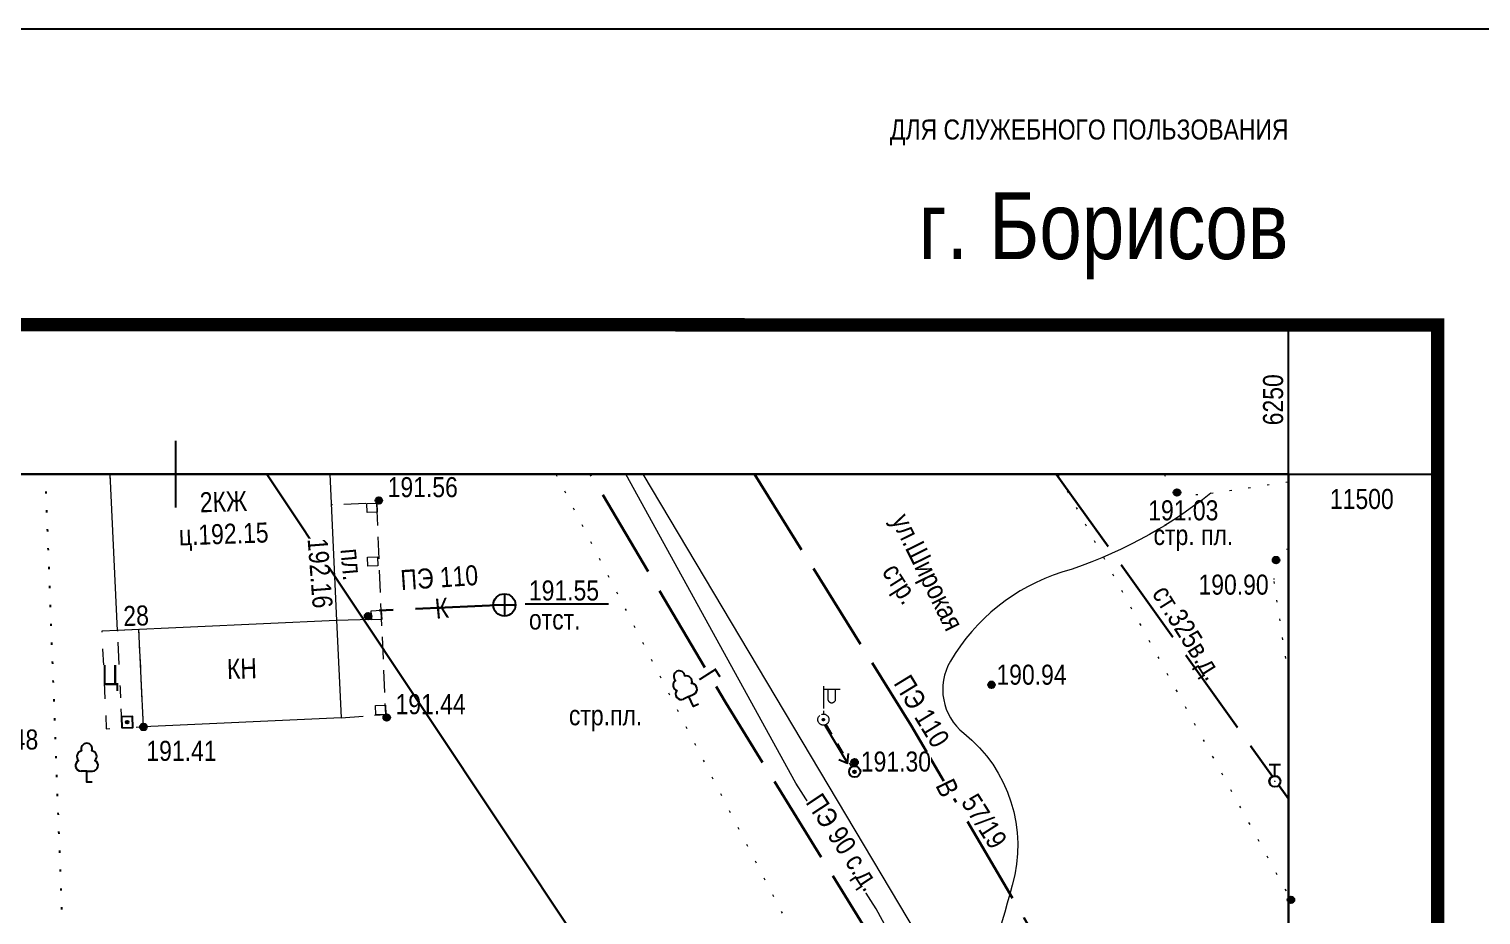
# Model space of a CAD drawing. Header units: millimetres. Extents: x 5990 to 6530, y 11230 to 11520.
# Drawn here: x 6193.4 to 6258.6, y 11480.2 to 11520 of the extents above; entities that cross this region are included whole.
import ezdxf
from ezdxf.enums import TextEntityAlignment as Align

# ---------------------------------------------------------------- set-up
doc = ezdxf.new("R2010")
doc.units = ezdxf.units.MM
for name, pattern in [('ACAD_ISO07W100', [3, 0, -3]), ('g5_01_5x1_5', [1.5, 0.75, -0.75]), ('g5_01x1', [1, 0.5, -0.5]), ('g5_02x1', [1.5, 1, -0.5]), ('g5_122', [5, 4, -1]), ('g5_366', [0.85, 0.1, -0.75]), ('GN_51314500', [0]), ('T_03.LINE', [1, 1, 0])]:
    doc.linetypes.add(name, pattern=pattern)
for name, color, linetype in [('01 ПЛАНШЕТ', 7, 'Continuous'), ('02 ПЛАНОВО-ВЫСОТНОЕ ОБОСНОВАНИЕ', 7, 'Continuous'), ('03 ЗДАНИЯ И ИХ ЧАСТИ', 7, 'Continuous'), ('04 ПРОМЫШЛЕННЫЕ И СОЦ.-КУЛЬТ. ОБЪЕКТЫ', 7, 'Continuous'), ('05 ГАЗОПРОВОД', 7, 'Continuous'), ('06 ВОДОПРОВОД', 7, 'Continuous'), ('07 ЭЛЕКТРОКАБЕЛЬ', 7, 'Continuous'), ('08 ЛЭП', 7, 'Continuous'), ('10 КАНАЛИЗАЦИЯ', 7, 'Continuous'), ('13 АВТОМОБИЛЬНЫЕ ДОРОГИ', 7, 'Continuous'), ('15 РЕЛЬЕФ', 7, 'Continuous'), ('16 РАСТИТЕЛЬНОСТЬ ГРУНТЫ И БОЛОТА', 7, 'Continuous')]:
    doc.layers.add(name, color=color, linetype=linetype)
doc.layers.add('18 ГРАНИЦА ТОПОСЪЕМКИ', color=7, linetype='Continuous', plot=False)
doc.styles.add('Д-431', font='ARIALNI_1.TTF', dxfattribs={"height": 0.9})
doc.styles.add('Р-131', font='ARIALN.TTF')
doc.linetypes.add('g5_119_1', pattern='A,4,-1,[31,GUGK_2005.shx,S=0.1,R=0,X=0,Y=0],0.35,[31,GUGK_2005.shx,S=0.08,R=0,X=0,Y=0],3.3,[31,GUGK_2005.shx,S=0.08,R=180,X=0,Y=0],0.35,[31,GUGK_2005.shx,S=0.1,R=180,X=0,Y=0],-1', length=10)

# ---------------------------------------------------------------- blocks, each defined once
blk = doc.blocks.new('_krest')
at = {"color": 3, "linetype": 'ByBlock', "lineweight": -2}
for p, q in [((0, -3), (0, 3)), ((-3, 0), (3, 0))]:
    blk.add_line(p, q, dxfattribs=at)
blk = doc.blocks.new('g5_388_1')
at = {"color": 0}
blk.add_lwpolyline([(0, 0.497), (0.257, 0.497, 0.798042), (0.365, 0.973, 0.636328), (0.231, 1.405, 0.533064), (0, 1.75, 0.533064), (-0.231, 1.405, 0.636328), (-0.365, 0.973, 0.798042), (-0.257, 0.497)], format="xyb", dxfattribs=at)
for points in [[(0, 0.497), (-0.257, 0.497)], [(0.25, 0), (0, 0), (0, 0.497)]]:
    blk.add_lwpolyline(points, dxfattribs=at)
blk = doc.blocks.new('12000000')
blk.add_hatch(color=256).paths.add_polyline_path([(0.3, 0, 1), (-0.3, 0, 1)])
blk.add_circle((0, 0), 0.3)
at = {"style": 'Д-431'}
blk.add_attdef('Z', (0.8, 0.3), '', height=1.8, dxfattribs=at)
blk = doc.blocks.new('g5_330')
blk.add_hatch(color=0).paths.add_polyline_path([(0.15, 0, 1), (-0.15, 0, 1)])
at = {"color": 0}
blk.add_circle((0, 0), 0.15, dxfattribs=at)
blk = doc.blocks.new('T_03.32.01')
at = {"color": 0, "linetype": 'ACAD_ISO07W100', "lineweight": 0}
blk.add_wipeout([(0.25, 0), (0.217, 0.125), (0.125, 0.217), (0, 0.25), (-0.125, 0.217), (-0.217, 0.125), (-0.25, 0), (-0.217, -0.125), (-0.125, -0.217), (0, -0.25), (0.125, -0.217), (0.217, -0.125)], dxfattribs=at)
at = {"linetype": 'T_03.LINE', "lineweight": -2}
h = blk.add_hatch(color=0, dxfattribs=at)
h.dxf.hatch_style = 1
h.paths.add_polyline_path([(0.05, 0, 1), (-0.05, 0, 1)])
at = {"color": 0, "linetype": 'T_03.LINE', "lineweight": -2}
blk.add_circle((0, 0), 0.25, dxfattribs=at)
at = {"color": 0, "linetype": 'T_03.LINE', "lineweight": 0}
blk.add_circle((0, 0), 0.05, dxfattribs=at)
blk = doc.blocks.new('*U154')
at = {"color": 0, "linetype": 'T_03.LINE', "lineweight": -2}
blk.add_blockref('T_03.32.01', (0, 0), dxfattribs=at)
at = {"color": 0, "linetype": 'ACAD_ISO07W100', "lineweight": 0}
blk.add_wipeout([(0.55, 1.375), (0.55, 0.932), (0.536, 0.865), (0.498, 0.807), (0.44, 0.77), (0.375, 0.757), (0.306, 0.771), (0.25, 0.809), (0.213, 0.866), (0.2, 0.932), (0.2, 1.375)], dxfattribs=at)
at = {"color": 0, "linetype": 'T_03.LINE', "lineweight": -2}
for points in [[(0, 1.5), (0, 0.25)], [(0, 1.375), (0.75, 1.375)]]:
    blk.add_lwpolyline(points, dxfattribs=at)
blk.add_lwpolyline([(0.2, 1.375), (0.2, 0.932, 1), (0.55, 0.932), (0.55, 1.375)], format="xyb", dxfattribs=at)
blk = doc.blocks.new('*U113')
blk.add_lwpolyline([(-0.5, 1.5), (0.5, 1.5)])
at = {"style": 'Д-431'}
blk.add_attdef('Z', (1.14, -0.72), '', height=2, dxfattribs=at)
blk.add_wipeout([(-0.01, -0.44), (0.25, -0.37), (0.42, -0.15), (0.43, 0.13), (0.27, 0.35), (0.01, 0.44), (-0.25, 0.37), (-0.42, 0.15), (-0.43, -0.13), (-0.27, -0.35)])
blk.add_hatch(color=256).paths.add_polyline_path([(0.07, 0, 1), (-0.07, 0, 1)])
blk.add_lwpolyline([(0, 0.5), (0, 1.5)])
blk.add_circle((0, 0), 0.5)
blk = doc.blocks.new('g5_115_1')
at = {"color": 0}
for points in [[(0, 0), (2, 0)], [(1.647, -0.252), (2, 0), (1.647, 0.252)]]:
    blk.add_lwpolyline(points, dxfattribs=at)
blk = doc.blocks.new('*U883')
blk.add_lwpolyline([(1.86, 0.09), (9.35, 0.09)])
at = {"color": 7, "style": 'Д-431'}
for tag, p in [('Z', (2.2, 0.4)), ('Z1', (2.2, -2.21)), ('Z2', (2.2, -4.56)), ('Z3', (2.2, -6.87))]:
    blk.add_attdef(tag, p, '', height=1.8, dxfattribs=at)
blk.add_wipeout([(-0.11, -0.99), (-0.17, -0.98), (-0.24, -0.97), (-0.28, -0.96), (-0.36, -0.93), (-0.41, -0.91), (-0.49, -0.87), (-0.57, -0.82), (-0.62, -0.79), (-0.67, -0.74), (-0.71, -0.7), (-0.77, -0.63), (-0.8, -0.6), (-0.83, -0.56), (-0.86, -0.5), (-0.9, -0.44), (-0.94, -0.35), (-0.95, -0.31), (-0.97, -0.26), (-0.98, -0.18), (-0.99, -0.1), (-1, -0.03), (-1, 0.04), (-0.99, 0.11), (-0.99, 0.16), (-0.98, 0.2), (-0.96, 0.27), (-0.95, 0.31), (-0.94, 0.35), (-0.92, 0.39), (-0.9, 0.43), (-0.88, 0.48), (-0.87, 0.49), (-0.86, 0.51), (-0.86, 0.52), (-0.85, 0.53), (-0.84, 0.55), (-0.83, 0.56), (-0.82, 0.58), (-0.81, 0.59), (-0.8, 0.6), (-0.79, 0.61), (-0.77, 0.64), (-0.76, 0.65), (-0.75, 0.66), (-0.74, 0.67), (-0.73, 0.68), (-0.72, 0.69), (-0.71, 0.7), (-0.7, 0.71), (-0.69, 0.73), (-0.67, 0.74), (-0.66, 0.75), (-0.65, 0.76), (-0.64, 0.77), (-0.62, 0.78), (-0.61, 0.79), (-0.6, 0.8), (-0.58, 0.81), (-0.56, 0.83), (-0.55, 0.83), (-0.53, 0.85), (-0.52, 0.86), (-0.5, 0.86), (-0.49, 0.87), (-0.47, 0.88), (-0.46, 0.89), (-0.44, 0.9), (-0.43, 0.9), (-0.36, 0.93), (-0.33, 0.94), (-0.31, 0.95), (-0.27, 0.96), (-0.22, 0.98), (-0.16, 0.99), (-0.1, 0.99), (0, 1), (0.1, 1), (0.16, 0.99), (0.22, 0.98), (0.3, 0.95), (0.36, 0.93), (0.48, 0.88), (0.56, 0.83), (0.63, 0.77), (0.73, 0.68), (0.81, 0.59), (0.86, 0.52), (0.94, 0.34), (0.98, 0.21), (0.99, 0.13), (1, 0.07), (1, 0.02), (1, -0.08), (0.97, -0.23), (0.94, -0.33), (0.91, -0.41), (0.88, -0.47), (0.86, -0.51), (0.82, -0.57), (0.79, -0.61), (0.76, -0.65), (0.72, -0.7), (0.66, -0.75), (0.63, -0.77), (0.6, -0.8), (0.55, -0.84), (0.5, -0.87), (0.43, -0.9), (0.38, -0.92), (0.31, -0.95), (0.24, -0.97), (0.18, -0.98), (0.07, -1), (-0.05, -1)])
for points in [[(0, 1), (0, -1)], [(-1, 0), (1, 0)]]:
    blk.add_lwpolyline(points)
blk.add_circle((0, 0), 1)
blk = doc.blocks.new('g5_108b')
h = blk.add_hatch(color=0)
edge = h.paths.add_edge_path()
edge.add_arc((0, 0), 0.06, 0, 360)
at = {"color": 0, "lineweight": 25}
blk.add_lwpolyline([(-0.25, -0.25), (0.25, -0.25), (0.25, 0.25), (-0.25, 0.25)], close=True, dxfattribs=at)
at = {"color": 0}
blk.add_circle((0, 0), 0.06, dxfattribs=at)
blk = doc.blocks.new('g5_108a')
h = blk.add_hatch(color=0)
edge = h.paths.add_edge_path()
edge.add_arc((0, 0), 0.06, 0, 360)
at = {"color": 0, "lineweight": 25}
blk.add_circle((0, 0), 0.25, dxfattribs=at)
at = {"color": 0}
blk.add_circle((0, 0), 0.06, dxfattribs=at)

msp = doc.modelspace()

# ---------------------------------------------------------------- linework, layer by layer
at = {"color": 7, "lineweight": 15}
msp.add_lwpolyline([(6000, 11250), (6250, 11250), (6250, 11500), (6000, 11500)], close=True, dxfattribs=at)
at = {"layer": '01 ПЛАНШЕТ'}
for q in [(6250, 11506.7), (6256.7, 11500)]:
    msp.add_line((6250, 11500), q, dxfattribs=at)
at = {"layer": '01 ПЛАНШЕТ', "color": 7}
for points in [[(5990, 11230), (6260, 11230), (6260, 11520), (5990, 11520)], [(6250, 11500), (6000, 11500), (6000, 11250), (6250, 11250)]]:
    msp.add_lwpolyline(points, close=True, dxfattribs=at)
at = {"layer": '01 ПЛАНШЕТ', "color": 7, "const_width": 0.6}
for points in [[(6257, 11506.7), (6133.001, 11506.736)], [(6256.7, 11506.7), (6256.7, 11382.906)]]:
    msp.add_lwpolyline(points, dxfattribs=at)
at = {"layer": '03 ЗДАНИЯ И ИХ ЧАСТИ', "color": 7, "lineweight": 15, "ltscale": 0.5}
msp.add_lwpolyline([(6197.067, 11499.573), (6197.047, 11500)], dxfattribs=at)
at = {"layer": '03 ЗДАНИЯ И ИХ ЧАСТИ', "color": 7, "lineweight": 15}
for points in [[(6206.915, 11500), (6207.217, 11493.432), (6197.37, 11492.98), (6197.047, 11500)], [(6207.217, 11493.433), (6207.425, 11489.048), (6198.54, 11488.64), (6198.339, 11493.024)], [(6207.217, 11493.433), (6208.799, 11493.485)]]:
    msp.add_lwpolyline(points, dxfattribs=at)
at = {"layer": '03 ЗДАНИЯ И ИХ ЧАСТИ', "color": 7, "linetype": 'g5_02x1', "lineweight": 15, "flags": 128}
msp.add_lwpolyline([(6207.425, 11489.048), (6209.431, 11489.207), (6209.025, 11498.704), (6206.979, 11498.616)], dxfattribs=at)
at = {"layer": '03 ЗДАНИЯ И ИХ ЧАСТИ', "color": 7, "lineweight": 15}
for points in [[(6209.042, 11498.292), (6208.594, 11498.272), (6208.577, 11498.685), (6209.025, 11498.704)], [(6209.074, 11495.879), (6208.625, 11495.86), (6208.608, 11496.272), (6209.056, 11496.291)], [(6209.249, 11493.473), (6208.8, 11493.453), (6208.783, 11493.866), (6209.231, 11493.885)], [(6209.431, 11489.207), (6208.983, 11489.188), (6208.965, 11489.6), (6209.413, 11489.619)]]:
    msp.add_lwpolyline(points, close=True, dxfattribs=at)
at = {"layer": '03 ЗДАНИЯ И ИХ ЧАСТИ', "color": 7, "linetype": 'g5_01_5x1_5', "lineweight": 15, "flags": 128}
msp.add_lwpolyline([(6197.37, 11492.98), (6196.671, 11492.948), (6196.872, 11488.563), (6197.571, 11488.596)], dxfattribs=at)
at = {"layer": '03 ЗДАНИЯ И ИХ ЧАСТИ', "color": 7, "linetype": 'g5_02x1', "lineweight": 15, "flags": 128}
msp.add_lwpolyline([(6198.339, 11493.024), (6197.37, 11492.98), (6197.571, 11488.596), (6198.54, 11488.64)], close=True, dxfattribs=at)
at = {"layer": '04 ПРОМЫШЛЕННЫЕ И СОЦ.-КУЛЬТ. ОБЪЕКТЫ', "color": 7, "linetype": 'g5_366', "lineweight": 25, "flags": 128}
msp.add_lwpolyline([(6194.942, 11478.742), (6194.143, 11500)], dxfattribs=at)
at = {"layer": '04 ПРОМЫШЛЕННЫЕ И СОЦ.-КУЛЬТ. ОБЪЕКТЫ', "color": 7, "linetype": 'g5_366', "lineweight": 15, "flags": 128}
msp.add_lwpolyline([(6217.073, 11500), (6228.123, 11478.566)], dxfattribs=at)
at = {"layer": '04 ПРОМЫШЛЕННЫЕ И СОЦ.-КУЛЬТ. ОБЪЕКТЫ', "color": 7, "linetype": 'g5_366', "lineweight": 15}
for points in [[(6239.639, 11500), (6250, 11481.071)], [(6250, 11481.071), (6250.11, 11480.87)]]:
    msp.add_lwpolyline(points, dxfattribs=at)
msp.add_lwpolyline([(6250, 11490.881), (6249.342, 11495.271, -0.131357), (6249.44, 11496.14, -0.232813), (6250, 11496.651, -1.057343)], format="xyb", dxfattribs=at)
at = {"layer": '05 ГАЗОПРОВОД', "color": 1, "linetype": 'g5_122', "lineweight": 30, "flags": 128}
msp.add_lwpolyline([(6239.566, 11500), (6250, 11485.41)], dxfattribs=at)
at = {"layer": '06 ВОДОПРОВОД', "color": 82, "linetype": 'g5_122', "lineweight": 30}
msp.add_lwpolyline([(6226.001, 11500), (6233.05, 11488.709), (6250, 11459.762)], dxfattribs=at)
at = {"layer": '10 КАНАЛИЗАЦИЯ', "color": 34, "linetype": 'g5_122', "lineweight": 30, "elevation": 191.552, "flags": 128}
msp.add_lwpolyline([(6214.765, 11494.125), (6209.14, 11493.881)], dxfattribs=at)
at = {"layer": '15 РЕЛЬЕФ', "color": 7}
for centre in [(6209.121, 11498.815), (6209.473, 11489.064)]:
    msp.add_circle(centre, 0.15, dxfattribs=at)
at = {"layer": '18 ГРАНИЦА ТОПОСЪЕМКИ', "color": 2, "lineweight": 30}
for points in [[(6250, 11500), (6035.594, 11500), (6038.25, 11463.689), (6049.231, 11425.375), (6059.094, 11391.313), (6062.167, 11250), (6250, 11250)], [(6177.394, 11250), (6177.354, 11251.127), (6230.217, 11254.348), (6230.438, 11250), (6250, 11250), (6250, 11287.814), (6144.051, 11279.777), (6141.969, 11323.791), (6250, 11335.292), (6250, 11363.999), (6137.205, 11353.136), (6133.809, 11409.649), (6133.809, 11409.649), (6250, 11418.784), (6250, 11500), (6204.091, 11500), (6235.857, 11452.28), (6132.003, 11438.928), (6138.306, 11500), (6038.284, 11500), (6040.478, 11481.045), (6051.473, 11439.881), (6064.107, 11378.144), (6068.931, 11250)]]:
    msp.add_lwpolyline(points, close=True, dxfattribs=at)

# ---------------------------------------------------------------- block references
at = {"layer": '02 ПЛАНОВО-ВЫСОТНОЕ ОБОСНОВАНИЕ', "xscale": 0.5, "yscale": 0.5, "zscale": 0.5}
for p in [(6200, 11500), (6200, 11500), (6250, 11500)]:
    msp.add_blockref('_krest', p, dxfattribs=at)
at = {"layer": '02 ПЛАНОВО-ВЫСОТНОЕ ОБОСНОВАНИЕ', "lineweight": 25, "xscale": 0.5, "yscale": 0.5, "zscale": 0.5}
msp.add_blockref('_krest', (6200, 11500), dxfattribs=at)
at = {"layer": '03 ЗДАНИЯ И ИХ ЧАСТИ', "color": 7, "lineweight": 15}
msp.add_blockref('g5_330', (6208.635, 11493.622), dxfattribs=at)
at = {"layer": '03 ЗДАНИЯ И ИХ ЧАСТИ', "color": 7, "lineweight": 15, "rotation": 2.630507643317902}
msp.add_blockref('g5_108b', (6197.81, 11488.857), dxfattribs=at)
at = {"layer": '15 РЕЛЬЕФ', "color": 7, "lineweight": 15}
for p in [(6209.121, 11498.815), (6244.99, 11499.18), (6249.44, 11496.14), (6236.65, 11490.54), (6209.473, 11489.064), (6198.54, 11488.64)]:
    msp.add_blockref('g5_330', p, dxfattribs=at)
ref = msp.add_blockref('12000000', (6192.528, 11488.888, 191.476), dxfattribs=dict(at, xscale=0.5, yscale=0.5, zscale=0.5))
ref.add_attrib('Z', '191.48', (6190.662, 11487.628, 191.476), dxfattribs={"layer": '0', "height": 0.9, "style": 'Д-431'})
at = {"layer": '15 РЕЛЬЕФ', "color": 7, "lineweight": 15, "rotation": 359.7577172586628}
msp.add_blockref('g5_330', (6250.11, 11480.87), dxfattribs=at)
at = {"layer": '16 РАСТИТЕЛЬНОСТЬ ГРУНТЫ И БОЛОТА'}
msp.add_blockref('g5_388_1', (6195.995, 11486.159, 191.474), dxfattribs=at)

# ---------------------------------------------------------------- texts
at = {"layer": '01 ПЛАНШЕТ', "color": 7, "style": 'Д-431'}
msp.add_text('ДЛЯ СЛУЖЕБНОГО ПОЛЬЗОВАНИЯ', height=0.9, dxfattribs=at).set_placement((6250, 11515.036), align=Align.RIGHT)
at = {"layer": '01 ПЛАНШЕТ', "color": 0, "style": 'Р-131'}
msp.add_text('г. Борисов', height=3, dxfattribs=at).set_placement((6250, 11509.664), align=Align.RIGHT)
at = {"layer": '01 ПЛАНШЕТ', "color": 7, "style": 'Д-431'}
msp.add_text('6250', height=0.9, rotation=90, dxfattribs=at).set_placement((6249.756, 11503.343), align=Align.CENTER)
msp.add_text('11500', height=0.9, dxfattribs=at).set_placement((6253.296, 11498.435), align=Align.CENTER)
at = {"layer": '10 КАНАЛИЗАЦИЯ', "color": 7, "lineweight": 25, "insert": (6211.605, 11494.396), "char_height": 0.9, "attachment_point": 1, "rotation": 5.4573, "style": 'Д-431'}
msp.add_mtext('К', dxfattribs=at)
at = {"layer": '15 РЕЛЬЕФ', "color": 7, "lineweight": 25, "char_height": 0.9, "attachment_point": 1, "style": 'Д-431'}
for s, insert in [('191.56', (6209.518, 11499.867)), ('191.44', (6209.871, 11490.116))]:
    msp.add_mtext(s, dxfattribs=dict(at, insert=insert))

# ---------------------------------------------------------------- next in the draw order: block references
at = {"layer": '08 ЛЭП', "color": 7, "linetype": 'T_03.LINE', "lineweight": 15}
msp.add_blockref('*U154', (6229.1, 11488.97), dxfattribs=at)

# ---------------------------------------------------------------- next in the draw order: texts
at = {"color": 4, "lineweight": 25, "insert": (6236.019, 11485.739), "char_height": 0.9, "width": 2.57867, "attachment_point": 1, "rotation": 302.41236, "line_spacing_factor": 0.6, "style": 'Д-431', "bg_fill": 3, "box_fill_scale": 1, "bg_fill_color": 256, "bg_fill_transparency": 0}
msp.add_mtext('{\\C4;57/19}', dxfattribs=at)
at = {"layer": '03 ЗДАНИЯ И ИХ ЧАСТИ', "color": 7, "lineweight": 25, "char_height": 0.9, "attachment_point": 1, "bg_fill": 3, "box_fill_scale": 1, "bg_fill_color": 256, "bg_fill_transparency": 0}
for s, insert, rotation, style in [('2КЖ', (6201.061, 11499.181), 1.89903, 'Р-131'), ('ц.192.15', (6200.118, 11497.696), 1.9733, 'Д-431'), ('192.16', (6206.815, 11497.158), 274.33879, 'Д-431'), ('пл.', (6208.293, 11496.702), 275.08587, 'Д-431'), ('{\\C1;28}', (6197.623, 11494.069), 1.98918, 'Д-431'), ('КН', (6202.28, 11491.692), 1.89903, 'Р-131'), ('Ц', (6196.664, 11491.419), 359.98894, 'Д-431')]:
    msp.add_mtext(s, dxfattribs=dict(at, insert=insert, rotation=rotation, style=style))
at = {"layer": '10 КАНАЛИЗАЦИЯ', "color": 7, "lineweight": 25, "insert": (6210.064, 11495.685), "char_height": 0.9, "attachment_point": 1, "rotation": 3.90767, "style": 'Д-431', "bg_fill": 3, "box_fill_scale": 1, "bg_fill_color": 256, "bg_fill_transparency": 0}
msp.add_mtext('ПЭ 110', dxfattribs=at)
at = {"layer": '15 РЕЛЬЕФ', "color": 7, "lineweight": 25, "insert": (6198.673, 11488.019), "char_height": 0.9, "attachment_point": 1, "style": 'Д-431', "bg_fill": 3, "box_fill_scale": 1, "bg_fill_color": 256, "bg_fill_transparency": 0}
msp.add_mtext('191.41', dxfattribs=at)

# ---------------------------------------------------------------- next in the draw order: linework, layer by layer
at = {"layer": '07 ЭЛЕКТРОКАБЕЛЬ', "color": 1, "linetype": 'g5_119_1', "lineweight": 20, "ltscale": 0.9}
msp.add_lwpolyline([(6250, 11449.972), (6244.64, 11458.982), (6234.37, 11475.102), (6231.47, 11480.472), (6227.86, 11486.122), (6220.222, 11500)], dxfattribs=at)
at = {"layer": '08 ЛЭП', "color": 7, "linetype": 'g5_01x1', "lineweight": 15}
msp.add_lwpolyline([(6229.225, 11488.753), (6230.366, 11486.841)], dxfattribs=at)

# ---------------------------------------------------------------- next in the draw order: block references
at = {"layer": '08 ЛЭП', "color": 7, "lineweight": 15, "rotation": 300.8221119566729}
msp.add_blockref('g5_115_1', (6229.165, 11488.729), dxfattribs=at)

# ---------------------------------------------------------------- next in the draw order: block references
at = {"layer": '05 ГАЗОПРОВОД', "color": 10, "linetype": 'GN_51314500', "lineweight": 15, "ltscale": 0.5, "xscale": 0.5, "yscale": 0.5, "zscale": 0.5}
msp.add_blockref('*U113', (6249.387, 11486.201), dxfattribs=at)

# ---------------------------------------------------------------- next in the draw order: texts
at = {"layer": '15 РЕЛЬЕФ', "color": 7, "lineweight": 25, "char_height": 0.9, "attachment_point": 1, "style": 'Д-431', "bg_fill": 3, "box_fill_scale": 1, "bg_fill_color": 256, "bg_fill_transparency": 0}
for s, insert in [('191.03', (6243.697, 11498.825)), ('190.90', (6245.956, 11495.486)), ('190.94', (6236.875, 11491.44))]:
    msp.add_mtext(s, dxfattribs=dict(at, insert=insert))

# ---------------------------------------------------------------- next in the draw order: linework, layer by layer
at = {"layer": '04 ПРОМЫШЛЕННЫЕ И СОЦ.-КУЛЬТ. ОБЪЕКТЫ', "color": 7, "linetype": 'g5_366', "lineweight": 15}
msp.add_lwpolyline([(6244.428, 11500, 0.165375), (6244.99, 11499.18, 0.101), (6246.512, 11499.147), (6250, 11499.654)], format="xyb", dxfattribs=at)
at = {"layer": '07 ЭЛЕКТРОКАБЕЛЬ', "color": 1, "linetype": 'g5_119_1', "lineweight": 20, "ltscale": 0.9}
msp.add_lwpolyline([(6250, 11451.306), (6220.994, 11500)], dxfattribs=at)

# ---------------------------------------------------------------- next in the draw order: texts
at = {"layer": '05 ГАЗОПРОВОД', "color": 7, "lineweight": 25, "insert": (6224.213, 11491.357), "char_height": 0.9, "attachment_point": 1, "rotation": 302.49864, "line_spacing_factor": 0.6, "style": 'Д-431', "bg_fill": 3, "box_fill_scale": 1, "bg_fill_color": 256, "bg_fill_transparency": 0}
msp.add_mtext('Г', dxfattribs=at)
at = {"layer": '15 РЕЛЬЕФ', "color": 7, "lineweight": 25, "insert": (6230.781, 11487.537), "char_height": 0.9, "attachment_point": 1, "style": 'Д-431', "bg_fill": 3, "box_fill_scale": 1, "bg_fill_color": 256, "bg_fill_transparency": 0}
msp.add_mtext('191.30', dxfattribs=at)

# ---------------------------------------------------------------- next in the draw order: block references
at = {"layer": '08 ЛЭП', "color": 7, "lineweight": 15, "rotation": 61.20292780669515}
msp.add_blockref('g5_108a', (6230.5, 11486.63, 191.78), dxfattribs=at)
at = {"layer": '15 РЕЛЬЕФ', "color": 7, "lineweight": 15}
msp.add_blockref('g5_330', (6230.503, 11487.053), dxfattribs=at)
at = {"layer": '16 РАСТИТЕЛЬНОСТЬ ГРУНТЫ И БОЛОТА', "color": 7, "lineweight": 15, "rotation": 24.94488392875158}
msp.add_blockref('g5_388_1', (6223.256, 11489.555, 191.175), dxfattribs=at)

# ---------------------------------------------------------------- next in the draw order: texts
at = {"layer": '06 ВОДОПРОВОД', "color": 7, "lineweight": 25, "insert": (6234.928, 11486.408), "char_height": 0.9, "attachment_point": 1, "rotation": 295.79767, "line_spacing_factor": 0.6, "style": 'Д-431', "bg_fill": 3, "box_fill_scale": 1, "bg_fill_color": 256, "bg_fill_transparency": 0}
msp.add_mtext('В', dxfattribs=at)

# ---------------------------------------------------------------- next in the draw order: linework, layer by layer
at = {"layer": '05 ГАЗОПРОВОД', "color": 1, "linetype": 'g5_122', "lineweight": 30, "flags": 128}
msp.add_lwpolyline([(6250, 11448.753), (6249.528, 11449.614), (6224.711, 11489.729), (6218.633, 11500)], dxfattribs=at)

# ---------------------------------------------------------------- next in the draw order: block references
at = {"layer": '10 КАНАЛИЗАЦИЯ', "color": 7, "lineweight": 15, "xscale": 0.5, "yscale": 0.5, "zscale": 0.5}
msp.add_blockref('*U883', (6214.765, 11494.125, 191.552), dxfattribs=at).add_auto_attribs({'Z': '191.55', 'Z1': 'отст.'})

# ---------------------------------------------------------------- next in the draw order: texts
at = {"layer": '04 ПРОМЫШЛЕННЫЕ И СОЦ.-КУЛЬТ. ОБЪЕКТЫ', "color": 7, "lineweight": 25, "char_height": 0.9, "attachment_point": 1, "style": 'Д-431', "bg_fill": 3, "box_fill_scale": 1, "bg_fill_color": 256, "bg_fill_transparency": 0}
for s, insert in [('стр. пл.', (6243.936, 11497.717)), ('стр.пл.', (6217.663, 11489.617))]:
    msp.add_mtext(s, dxfattribs=dict(at, insert=insert))
at = {"layer": '05 ГАЗОПРОВОД', "color": 7, "lineweight": 25, "char_height": 0.9, "attachment_point": 1, "style": 'Д-431', "bg_fill": 3, "box_fill_scale": 1, "bg_fill_color": 256, "bg_fill_transparency": 0}
for s, insert, rotation in [('ст.325в.д.', (6244.599, 11495.117), 302.15885), ('ПЭ 90 с.д.', (6229.025, 11485.749), 303.42948)]:
    msp.add_mtext(s, dxfattribs=dict(at, insert=insert, rotation=rotation))
at = {"layer": '06 ВОДОПРОВОД', "color": 7, "lineweight": 25, "insert": (6232.998, 11491.075), "char_height": 0.9, "attachment_point": 1, "rotation": 301.37898, "style": 'Д-431', "bg_fill": 3, "box_fill_scale": 1, "bg_fill_color": 256, "bg_fill_transparency": 0}
msp.add_mtext('ПЭ 110', dxfattribs=at)
at = {"layer": '13 АВТОМОБИЛЬНЫЕ ДОРОГИ', "color": 7, "lineweight": 25, "insert": (6232.461, 11496.098), "char_height": 0.9, "attachment_point": 1, "rotation": 302.46799, "style": 'Д-431', "bg_fill": 3, "box_fill_scale": 1, "bg_fill_color": 256, "bg_fill_transparency": 0}
msp.add_mtext('стр.', dxfattribs=at)

# ---------------------------------------------------------------- next in the draw order: texts
at = {"layer": '13 АВТОМОБИЛЬНЫЕ ДОРОГИ', "color": 7, "lineweight": 25, "insert": (6232.938, 11498.341), "char_height": 0.9, "attachment_point": 1, "rotation": 296.27222, "style": 'Р-131', "bg_fill": 3, "box_fill_scale": 1, "bg_fill_color": 256, "bg_fill_transparency": 0}
msp.add_mtext('ул.Широкая', dxfattribs=at)

# ---------------------------------------------------------------- next in the draw order: linework, layer by layer
at = {"layer": '15 РЕЛЬЕФ', "color": 32, "lineweight": 15}
msp.add_lwpolyline([(6246.512, 11499.147, -0.092197), (6239.819, 11495.589, 0.186325), (6234.805, 11491.591, 0.372234), (6235.404, 11488.366, -0.302199), (6237.589, 11481.526, 0.010262), (6234.208, 11468.671, 1.269828)], format="xyb", dxfattribs=at)

doc.saveas('drawing.dxf')
